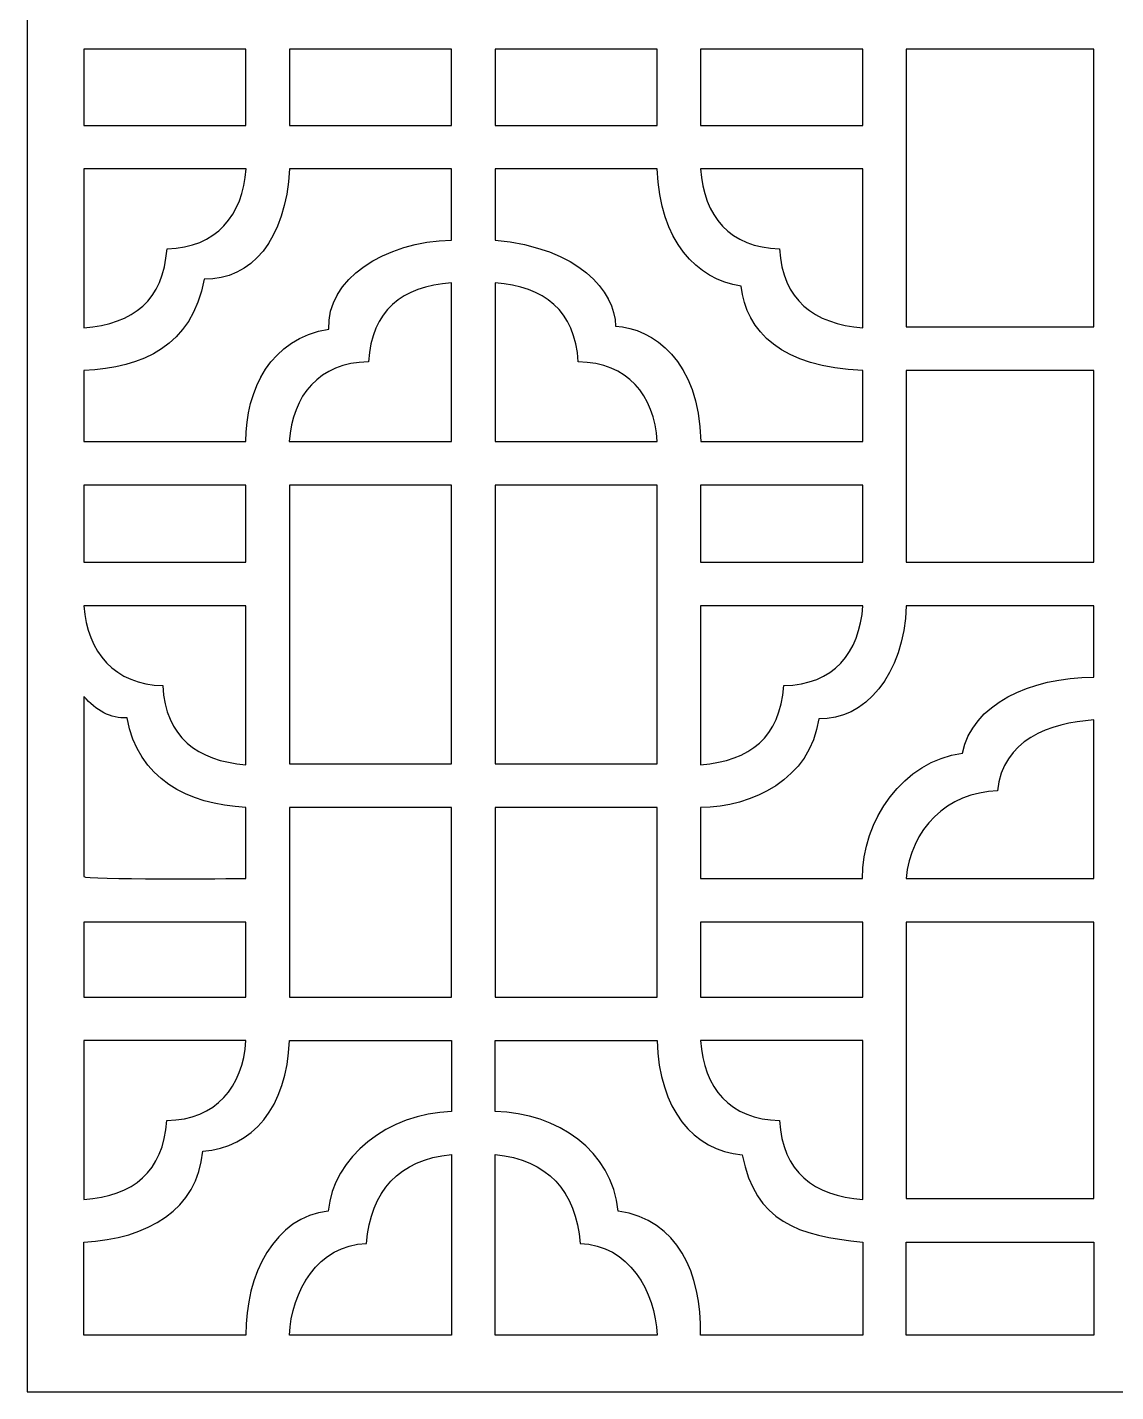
# Model space of a CAD drawing. Header units: centimetres. Extents: x -9.9 to 11.2, y -8.3 to 18.1.
# Drawn here: x -9.94 to 0.61, y -8.35 to 4.88 of the extents above; entities that cross this region are included whole.
import ezdxf

# ---------------------------------------------------------------- set-up
doc = ezdxf.new("R2010")
doc.units = ezdxf.units.CM
doc.header["$MEASUREMENT"] = 0
doc.layers.add('Layer 1', color=7, linetype='Continuous')

msp = doc.modelspace()

# ---------------------------------------------------------------- linework, layer by layer
at = {"layer": 'Layer 1', "color": 242}
for points, knots in [([(-9.94032, 18.10461), (-9.94032, 18.10461), (11.16489, 18.10461), (11.16489, 18.10461), (11.16489, 18.10461), (11.16489, 18.10461), (11.16489, -8.34543), (11.16489, -8.34543), (11.16489, -8.34543), (11.16489, -8.34543), (-9.94032, -8.34543), (-9.94032, -8.34543), (-9.94032, -8.34543), (-9.94032, -8.34543), (-9.94032, 18.10461), (-9.94032, 18.10461)], [0, 0, 0, 0, 0.2, 0.2, 0.2, 0.2, 0.4, 0.4, 0.4, 0.4, 0.6, 0.6, 0.6, 0.6, 1, 1, 1, 1]), ([(-7.82051, 3.92887), (-7.82051, 3.92887), (-9.39213, 3.92887), (-9.39213, 3.92887), (-9.39213, 3.92887), (-9.39213, 3.92887), (-9.39213, 4.66867), (-9.39213, 4.66867), (-9.39213, 4.66867), (-9.39213, 4.66867), (-7.82051, 4.66867), (-7.82051, 4.66867), (-7.82051, 4.66867), (-7.82051, 4.66867), (-7.82051, 3.92887), (-7.82051, 3.92887)], [0, 0, 0, 0, 0.2, 0.2, 0.2, 0.2, 0.4, 0.4, 0.4, 0.4, 0.6, 0.6, 0.6, 0.6, 1, 1, 1, 1]), ([(-5.82714, 3.92887), (-5.82714, 3.92887), (-7.39867, 3.92887), (-7.39867, 3.92887), (-7.39867, 3.92887), (-7.39867, 3.92887), (-7.39867, 4.66867), (-7.39867, 4.66867), (-7.39867, 4.66867), (-7.39867, 4.66867), (-5.82714, 4.66867), (-5.82714, 4.66867), (-5.82714, 4.66867), (-5.82714, 4.66867), (-5.82714, 3.92887), (-5.82714, 3.92887)], [0, 0, 0, 0, 0.2, 0.2, 0.2, 0.2, 0.4, 0.4, 0.4, 0.4, 0.6, 0.6, 0.6, 0.6, 1, 1, 1, 1]), ([(-3.83373, 4.66867), (-3.83373, 4.66867), (-3.83373, 3.92887), (-3.83373, 3.92887), (-3.83373, 3.92887), (-3.83373, 3.92887), (-5.4053, 3.92887), (-5.4053, 3.92887), (-5.4053, 3.92887), (-5.4053, 3.92887), (-5.4053, 4.66867), (-5.4053, 4.66867), (-5.4053, 4.66867), (-5.4053, 4.66867), (-3.83373, 4.66867), (-3.83373, 4.66867)], [0, 0, 0, 0, 0.2, 0.2, 0.2, 0.2, 0.4, 0.4, 0.4, 0.4, 0.6, 0.6, 0.6, 0.6, 1, 1, 1, 1]), ([(-3.41193, 3.92887), (-3.41193, 3.92887), (-3.41193, 4.66867), (-3.41193, 4.66867), (-3.41193, 4.66867), (-3.41193, 4.66867), (-1.84029, 4.66867), (-1.84029, 4.66867), (-1.84029, 4.66867), (-1.84029, 4.66867), (-1.84029, 3.92887), (-1.84029, 3.92887), (-1.84029, 3.92887), (-1.84029, 3.92887), (-3.41193, 3.92887), (-3.41193, 3.92887)], [0, 0, 0, 0, 0.2, 0.2, 0.2, 0.2, 0.4, 0.4, 0.4, 0.4, 0.6, 0.6, 0.6, 0.6, 1, 1, 1, 1]), ([(0.40138, 1.97564), (0.40138, 1.97564), (-1.41851, 1.97564), (-1.41851, 1.97564), (-1.41851, 1.97564), (-1.41851, 1.97564), (-1.41851, 4.66867), (-1.41851, 4.66867), (-1.41851, 4.66867), (-1.41851, 4.66867), (0.40138, 4.66867), (0.40138, 4.66867), (0.40138, 4.66867), (0.40138, 4.66867), (0.40138, 1.97564), (0.40138, 1.97564)], [0, 0, 0, 0, 0.2, 0.2, 0.2, 0.2, 0.4, 0.4, 0.4, 0.4, 0.6, 0.6, 0.6, 0.6, 1, 1, 1, 1]), ([(-5.82714, 2.81698), (-6.47574, 2.80445), (-7.04449, 2.4316), (-7.01608, 1.95356), (-7.01608, 1.95356), (-7.5803, 1.867), (-7.82207, 1.36543), (-7.82104, 0.86351), (-7.82104, 0.86351), (-7.82104, 0.86351), (-9.39213, 0.86351), (-9.39213, 0.86351), (-9.39213, 0.86351), (-9.39213, 0.86351), (-9.39213, 1.55361), (-9.39213, 1.55361), (-9.39213, 1.55361), (-8.81602, 1.58054), (-8.34867, 1.78671), (-8.22496, 2.4387), (-8.22496, 2.4387), (-7.7694, 2.431), (-7.43338, 2.81672), (-7.39818, 3.50709), (-7.39818, 3.50709), (-7.39818, 3.50709), (-5.82714, 3.50709), (-5.82714, 3.50709), (-5.82714, 3.50709), (-5.82714, 3.50709), (-5.82714, 2.81698), (-5.82714, 2.81698), (-5.82714, 2.81698), (-5.82714, 2.81698), (-5.82714, 2.81698), (-5.82714, 2.81698)], [0, 0, 0, 0, 0.1, 0.1, 0.1, 0.1, 0.2, 0.2, 0.2, 0.2, 0.3, 0.3, 0.3, 0.3, 0.4, 0.4, 0.4, 0.4, 0.5, 0.5, 0.5, 0.5, 0.6, 0.6, 0.6, 0.6, 0.7, 0.7, 0.7, 0.7, 0.8, 0.8, 0.8, 0.8, 1, 1, 1, 1]), ([(-8.58554, 2.73338), (-8.62365, 2.22999), (-8.90755, 2.00773), (-9.39213, 1.96644), (-9.39213, 1.96644), (-9.39213, 1.96644), (-9.39213, 3.50709), (-9.39213, 3.50709), (-9.39213, 3.50709), (-9.39213, 3.50709), (-7.81887, 3.50709), (-7.81887, 3.50709), (-7.81887, 3.50709), (-7.85009, 3.05868), (-8.10589, 2.74237), (-8.58554, 2.73338)], [0, 0, 0, 0, 0.2, 0.2, 0.2, 0.2, 0.4, 0.4, 0.4, 0.4, 0.6, 0.6, 0.6, 0.6, 1, 1, 1, 1]), ([(-3.01822, 2.37055), (-2.97424, 1.93344), (-2.61761, 1.57784), (-1.84029, 1.55361), (-1.84029, 1.55361), (-1.84029, 1.55361), (-1.84029, 0.86351), (-1.84029, 0.86351), (-1.84029, 0.86351), (-1.84029, 0.86351), (-3.41139, 0.86351), (-3.41139, 0.86351), (-3.41139, 0.86351), (-3.42542, 1.65576), (-3.87643, 1.9599), (-4.23641, 1.98324), (-4.23641, 1.98324), (-4.24619, 2.32347), (-4.58707, 2.73872), (-5.4053, 2.81698), (-5.4053, 2.81698), (-5.4053, 2.81698), (-5.4053, 3.50709), (-5.4053, 3.50709), (-5.4053, 3.50709), (-5.4053, 3.50709), (-3.83425, 3.50709), (-3.83425, 3.50709), (-3.83425, 3.50709), (-3.80662, 2.80161), (-3.45227, 2.43683), (-3.01822, 2.37055)], [0, 0, 0, 0, 0.11111111, 0.11111111, 0.11111111, 0.11111111, 0.22222222, 0.22222222, 0.22222222, 0.22222222, 0.33333333, 0.33333333, 0.33333333, 0.33333333, 0.44444444, 0.44444444, 0.44444444, 0.44444444, 0.55555556, 0.55555556, 0.55555556, 0.55555556, 0.66666667, 0.66666667, 0.66666667, 0.66666667, 0.77777778, 0.77777778, 0.77777778, 0.77777778, 1, 1, 1, 1]), ([(-1.84029, 3.50709), (-1.84029, 3.50709), (-1.84029, 1.96644), (-1.84029, 1.96644), (-1.84029, 1.96644), (-2.31661, 2.00703), (-2.61795, 2.23295), (-2.64691, 2.73338), (-2.64691, 2.73338), (-3.12833, 2.7424), (-3.38176, 3.05078), (-3.4136, 3.50709), (-3.4136, 3.50709), (-3.4136, 3.50709), (-1.84029, 3.50709), (-1.84029, 3.50709)], [0, 0, 0, 0, 0.2, 0.2, 0.2, 0.2, 0.4, 0.4, 0.4, 0.4, 0.6, 0.6, 0.6, 0.6, 1, 1, 1, 1]), ([(-6.63374, 1.63714), (-6.59585, 2.13832), (-6.31314, 2.36257), (-5.82714, 2.40416), (-5.82714, 2.40416), (-5.82714, 2.40416), (-5.82714, 0.86351), (-5.82714, 0.86351), (-5.82714, 0.86351), (-5.82714, 0.86351), (-7.40043, 0.86351), (-7.40043, 0.86351), (-7.40043, 0.86351), (-7.36918, 1.31182), (-7.11336, 1.62816), (-6.63374, 1.63714)], [0, 0, 0, 0, 0.2, 0.2, 0.2, 0.2, 0.4, 0.4, 0.4, 0.4, 0.6, 0.6, 0.6, 0.6, 1, 1, 1, 1]), ([(-5.4053, 0.86351), (-5.4053, 0.86351), (-5.4053, 2.40416), (-5.4053, 2.40416), (-5.4053, 2.40416), (-4.92881, 2.36338), (-4.62781, 2.13773), (-4.59871, 1.63714), (-4.59871, 1.63714), (-4.11732, 1.62812), (-3.86387, 1.3198), (-3.83203, 0.86351), (-3.83203, 0.86351), (-3.83203, 0.86351), (-5.4053, 0.86351), (-5.4053, 0.86351)], [0, 0, 0, 0, 0.2, 0.2, 0.2, 0.2, 0.4, 0.4, 0.4, 0.4, 0.6, 0.6, 0.6, 0.6, 1, 1, 1, 1]), ([(0.40138, -0.30635), (0.40138, -0.30635), (-1.41851, -0.30635), (-1.41851, -0.30635), (-1.41851, -0.30635), (-1.41851, -0.30635), (-1.41851, 1.55382), (-1.41851, 1.55382), (-1.41851, 1.55382), (-1.41851, 1.55382), (0.40138, 1.55382), (0.40138, 1.55382), (0.40138, 1.55382), (0.40138, 1.55382), (0.40138, -0.30635), (0.40138, -0.30635)], [0, 0, 0, 0, 0.2, 0.2, 0.2, 0.2, 0.4, 0.4, 0.4, 0.4, 0.6, 0.6, 0.6, 0.6, 1, 1, 1, 1]), ([(-9.39213, 0.44169), (-9.39213, 0.44169), (-7.82051, 0.44169), (-7.82051, 0.44169), (-7.82051, 0.44169), (-7.82051, 0.44169), (-7.82051, -0.30635), (-7.82051, -0.30635), (-7.82051, -0.30635), (-7.82051, -0.30635), (-9.39213, -0.30635), (-9.39213, -0.30635), (-9.39213, -0.30635), (-9.39213, -0.30635), (-9.39213, 0.44169), (-9.39213, 0.44169)], [0, 0, 0, 0, 0.2, 0.2, 0.2, 0.2, 0.4, 0.4, 0.4, 0.4, 0.6, 0.6, 0.6, 0.6, 1, 1, 1, 1]), ([(-5.82714, 0.44169), (-5.82714, 0.44169), (-5.82714, -2.25956), (-5.82714, -2.25956), (-5.82714, -2.25956), (-5.82714, -2.25956), (-7.39867, -2.25956), (-7.39867, -2.25956), (-7.39867, -2.25956), (-7.39867, -2.25956), (-7.39867, 0.44169), (-7.39867, 0.44169), (-7.39867, 0.44169), (-7.39867, 0.44169), (-5.82714, 0.44169), (-5.82714, 0.44169)], [0, 0, 0, 0, 0.2, 0.2, 0.2, 0.2, 0.4, 0.4, 0.4, 0.4, 0.6, 0.6, 0.6, 0.6, 1, 1, 1, 1]), ([(-5.4053, -2.25956), (-5.4053, -2.25956), (-5.4053, 0.44169), (-5.4053, 0.44169), (-5.4053, 0.44169), (-5.4053, 0.44169), (-3.83373, 0.44169), (-3.83373, 0.44169), (-3.83373, 0.44169), (-3.83373, 0.44169), (-3.83373, -2.25956), (-3.83373, -2.25956), (-3.83373, -2.25956), (-3.83373, -2.25956), (-5.4053, -2.25956), (-5.4053, -2.25956)], [0, 0, 0, 0, 0.2, 0.2, 0.2, 0.2, 0.4, 0.4, 0.4, 0.4, 0.6, 0.6, 0.6, 0.6, 1, 1, 1, 1]), ([(-1.84029, -0.30635), (-1.84029, -0.30635), (-3.41193, -0.30635), (-3.41193, -0.30635), (-3.41193, -0.30635), (-3.41193, -0.30635), (-3.41193, 0.44169), (-3.41193, 0.44169), (-3.41193, 0.44169), (-3.41193, 0.44169), (-1.84029, 0.44169), (-1.84029, 0.44169), (-1.84029, 0.44169), (-1.84029, 0.44169), (-1.84029, -0.30635), (-1.84029, -0.30635)], [0, 0, 0, 0, 0.2, 0.2, 0.2, 0.2, 0.4, 0.4, 0.4, 0.4, 0.6, 0.6, 0.6, 0.6, 1, 1, 1, 1]), ([(-9.39213, -0.72859), (-9.39213, -0.72859), (-7.82051, -0.72819), (-7.82051, -0.72819), (-7.82051, -0.72819), (-7.82051, -0.72819), (-7.82051, -2.26884), (-7.82051, -2.26884), (-7.82051, -2.26884), (-8.29693, -2.22821), (-8.5981, -2.00233), (-8.62706, -1.50182), (-8.62706, -1.50182), (-9.0884, -1.49316), (-9.36107, -1.17444), (-9.39213, -0.72859)], [0, 0, 0, 0, 0.2, 0.2, 0.2, 0.2, 0.4, 0.4, 0.4, 0.4, 0.6, 0.6, 0.6, 0.6, 1, 1, 1, 1]), ([(-1.83867, -0.72819), (-1.87042, -1.18447), (-2.12375, -1.49278), (-2.60534, -1.50182), (-2.60534, -1.50182), (-2.64345, -2.00526), (-2.92733, -2.22749), (-3.41193, -2.26883), (-3.41193, -2.26883), (-3.41193, -2.26883), (-3.41193, -0.72819), (-3.41193, -0.72819), (-3.41193, -0.72819), (-3.41193, -0.72819), (-1.83867, -0.72819), (-1.83867, -0.72819)], [0, 0, 0, 0, 0.2, 0.2, 0.2, 0.2, 0.4, 0.4, 0.4, 0.4, 0.6, 0.6, 0.6, 0.6, 1, 1, 1, 1]), ([(0.40138, -1.41915), (-0.22215, -1.42282), (-0.78014, -1.68104), (-0.8734, -2.15682), (-0.8734, -2.15682), (-1.44406, -2.22896), (-1.85332, -2.80939), (-1.8412, -3.37169), (-1.8412, -3.37169), (-1.8412, -3.37169), (-3.41193, -3.37169), (-3.41193, -3.37169), (-3.41193, -3.37169), (-3.41193, -3.37169), (-3.41193, -2.68169), (-3.41193, -2.68169), (-3.41193, -2.68169), (-2.91684, -2.6821), (-2.34446, -2.40662), (-2.26712, -1.82221), (-2.26712, -1.82221), (-1.82874, -1.84281), (-1.43871, -1.39676), (-1.418, -0.72819), (-1.418, -0.72819), (-1.418, -0.72819), (0.40138, -0.72819), (0.40138, -0.72819), (0.40138, -0.72819), (0.40138, -0.72819), (0.40138, -1.41915), (0.40138, -1.41915)], [0, 0, 0, 0, 0.11111111, 0.11111111, 0.11111111, 0.11111111, 0.22222222, 0.22222222, 0.22222222, 0.22222222, 0.33333333, 0.33333333, 0.33333333, 0.33333333, 0.44444444, 0.44444444, 0.44444444, 0.44444444, 0.55555556, 0.55555556, 0.55555556, 0.55555556, 0.66666667, 0.66666667, 0.66666667, 0.66666667, 0.77777778, 0.77777778, 0.77777778, 0.77777778, 1, 1, 1, 1]), ([(-9.39213, -3.35313), (-9.39213, -3.35313), (-9.39213, -1.60646), (-9.39213, -1.60646), (-9.39213, -1.60646), (-9.27543, -1.74023), (-9.13177, -1.82564), (-8.97306, -1.81351), (-8.97306, -1.81351), (-8.86506, -2.40601), (-8.38869, -2.65214), (-7.82051, -2.68169), (-7.82051, -2.68169), (-7.82051, -2.68169), (-7.82051, -3.37169), (-7.82051, -3.37169), (-7.82051, -3.37169), (-7.95164, -3.37169), (-9.39084, -3.38191), (-9.39213, -3.35313)], [0, 0, 0, 0, 0.16666667, 0.16666667, 0.16666667, 0.16666667, 0.33333333, 0.33333333, 0.33333333, 0.33333333, 0.5, 0.5, 0.5, 0.5, 0.66666667, 0.66666667, 0.66666667, 0.66666667, 1, 1, 1, 1]), ([(-0.53268, -2.52189), (-0.48858, -2.02658), (-0.02986, -1.86523), (0.40138, -1.83417), (0.40138, -1.83417), (0.40138, -1.83417), (0.40138, -3.37169), (0.40138, -3.37169), (0.40138, -3.37169), (0.40138, -3.37169), (-1.42071, -3.37169), (-1.42071, -3.37169), (-1.42071, -3.37169), (-1.38019, -2.89714), (-1.02099, -2.53375), (-0.53268, -2.52189)], [0, 0, 0, 0, 0.2, 0.2, 0.2, 0.2, 0.4, 0.4, 0.4, 0.4, 0.6, 0.6, 0.6, 0.6, 1, 1, 1, 1]), ([(-5.82714, -2.6814), (-5.82714, -2.6814), (-5.82714, -4.52098), (-5.82714, -4.52098), (-5.82714, -4.52098), (-5.82714, -4.52098), (-7.39867, -4.52098), (-7.39867, -4.52098), (-7.39867, -4.52098), (-7.39867, -4.52098), (-7.39867, -2.6814), (-7.39867, -2.6814), (-7.39867, -2.6814), (-7.39867, -2.6814), (-5.82714, -2.6814), (-5.82714, -2.6814)], [0, 0, 0, 0, 0.2, 0.2, 0.2, 0.2, 0.4, 0.4, 0.4, 0.4, 0.6, 0.6, 0.6, 0.6, 1, 1, 1, 1]), ([(-5.4053, -4.52098), (-5.4053, -4.52098), (-5.4053, -2.6814), (-5.4053, -2.6814), (-5.4053, -2.6814), (-5.4053, -2.6814), (-3.83373, -2.6814), (-3.83373, -2.6814), (-3.83373, -2.6814), (-3.83373, -2.6814), (-3.83373, -4.52098), (-3.83373, -4.52098), (-3.83373, -4.52098), (-3.83373, -4.52098), (-5.4053, -4.52098), (-5.4053, -4.52098)], [0, 0, 0, 0, 0.2, 0.2, 0.2, 0.2, 0.4, 0.4, 0.4, 0.4, 0.6, 0.6, 0.6, 0.6, 1, 1, 1, 1]), ([(-7.82051, -3.79355), (-7.82051, -3.79355), (-7.82051, -4.52098), (-7.82051, -4.52098), (-7.82051, -4.52098), (-7.82051, -4.52098), (-9.39213, -4.52098), (-9.39213, -4.52098), (-9.39213, -4.52098), (-9.39213, -4.52098), (-9.39213, -3.79355), (-9.39213, -3.79355), (-9.39213, -3.79355), (-9.39213, -3.79355), (-7.82051, -3.79355), (-7.82051, -3.79355)], [0, 0, 0, 0, 0.2, 0.2, 0.2, 0.2, 0.4, 0.4, 0.4, 0.4, 0.6, 0.6, 0.6, 0.6, 1, 1, 1, 1]), ([(-1.84029, -3.79355), (-1.84029, -3.79355), (-1.84029, -4.52098), (-1.84029, -4.52098), (-1.84029, -4.52098), (-1.84029, -4.52098), (-3.41193, -4.52098), (-3.41193, -4.52098), (-3.41193, -4.52098), (-3.41193, -4.52098), (-3.41193, -3.79355), (-3.41193, -3.79355), (-3.41193, -3.79355), (-3.41193, -3.79355), (-1.84029, -3.79355), (-1.84029, -3.79355)], [0, 0, 0, 0, 0.2, 0.2, 0.2, 0.2, 0.4, 0.4, 0.4, 0.4, 0.6, 0.6, 0.6, 0.6, 1, 1, 1, 1]), ([(0.40138, -6.47417), (0.40138, -6.47417), (-1.41851, -6.47417), (-1.41851, -6.47417), (-1.41851, -6.47417), (-1.41851, -6.47417), (-1.41851, -3.79355), (-1.41851, -3.79355), (-1.41851, -3.79355), (-1.41851, -3.79355), (0.40138, -3.79355), (0.40138, -3.79355), (0.40138, -3.79355), (0.40138, -3.79355), (0.40138, -6.47417), (0.40138, -6.47417)], [0, 0, 0, 0, 0.2, 0.2, 0.2, 0.2, 0.4, 0.4, 0.4, 0.4, 0.6, 0.6, 0.6, 0.6, 1, 1, 1, 1]), ([(-8.58646, -5.71646), (-8.62451, -6.21936), (-8.90802, -6.44172), (-9.39213, -6.4834), (-9.39213, -6.4834), (-9.39213, -6.4834), (-9.39213, -4.94282), (-9.39213, -4.94282), (-9.39213, -4.94282), (-9.39213, -4.94282), (-7.81981, -4.94282), (-7.81981, -4.94282), (-7.81981, -4.94282), (-7.85108, -5.39119), (-8.10685, -5.70744), (-8.58646, -5.71646)], [0, 0, 0, 0, 0.2, 0.2, 0.2, 0.2, 0.4, 0.4, 0.4, 0.4, 0.6, 0.6, 0.6, 0.6, 1, 1, 1, 1]), ([(-9.39213, -7.79724), (-9.39213, -7.79724), (-7.82031, -7.79724), (-7.82031, -7.79724), (-7.82031, -7.79724), (-7.82864, -7.21494), (-7.53585, -6.64684), (-7.02217, -6.59472), (-7.02217, -6.59472), (-6.98032, -6.07692), (-6.44041, -5.64394), (-5.82714, -5.63076), (-5.82714, -5.63076), (-5.82714, -5.63076), (-5.82714, -4.94282), (-5.82714, -4.94282), (-5.82714, -4.94282), (-5.82714, -4.94282), (-7.39918, -4.94282), (-7.39918, -4.94282), (-7.39918, -4.94282), (-7.41967, -5.58772), (-7.76248, -5.98358), (-8.23959, -6.01269), (-8.23959, -6.01269), (-8.28463, -6.58027), (-8.77279, -6.86181), (-9.39213, -6.89624), (-9.39213, -6.89624), (-9.39213, -6.89624), (-9.39213, -7.79724), (-9.39213, -7.79724)], [0, 0, 0, 0, 0.11111111, 0.11111111, 0.11111111, 0.11111111, 0.22222222, 0.22222222, 0.22222222, 0.22222222, 0.33333333, 0.33333333, 0.33333333, 0.33333333, 0.44444444, 0.44444444, 0.44444444, 0.44444444, 0.55555556, 0.55555556, 0.55555556, 0.55555556, 0.66666667, 0.66666667, 0.66666667, 0.66666667, 0.77777778, 0.77777778, 0.77777778, 0.77777778, 1, 1, 1, 1]), ([(-3.41219, -7.79724), (-3.41219, -7.79724), (-1.84029, -7.79724), (-1.84029, -7.79724), (-1.84029, -7.79724), (-1.84029, -7.79724), (-1.84029, -6.89628), (-1.84029, -6.89628), (-1.84029, -6.89628), (-2.46737, -6.83206), (-2.88119, -6.70088), (-3.00884, -6.05025), (-3.00884, -6.05025), (-3.48696, -6.00482), (-3.81357, -5.61031), (-3.83425, -4.94282), (-3.83425, -4.94282), (-3.83425, -4.94282), (-5.4053, -4.94282), (-5.4053, -4.94282), (-5.4053, -4.94282), (-5.4053, -4.94282), (-5.4053, -5.63076), (-5.4053, -5.63076), (-5.4053, -5.63076), (-4.79208, -5.64394), (-4.27468, -6.00932), (-4.2103, -6.59472), (-4.2103, -6.59472), (-3.62908, -6.68438), (-3.40386, -7.19234), (-3.41219, -7.79724)], [0, 0, 0, 0, 0.11111111, 0.11111111, 0.11111111, 0.11111111, 0.22222222, 0.22222222, 0.22222222, 0.22222222, 0.33333333, 0.33333333, 0.33333333, 0.33333333, 0.44444444, 0.44444444, 0.44444444, 0.44444444, 0.55555556, 0.55555556, 0.55555556, 0.55555556, 0.66666667, 0.66666667, 0.66666667, 0.66666667, 0.77777778, 0.77777778, 0.77777778, 0.77777778, 1, 1, 1, 1]), ([(-1.84029, -4.94282), (-1.84029, -4.94282), (-1.84029, -6.48342), (-1.84029, -6.48342), (-1.84029, -6.48342), (-2.3166, -6.4428), (-2.61794, -6.21689), (-2.64691, -5.71646), (-2.64691, -5.71646), (-3.1283, -5.70744), (-3.38177, -5.39912), (-3.4136, -4.94282), (-3.4136, -4.94282), (-3.4136, -4.94282), (-1.84029, -4.94282), (-1.84029, -4.94282)], [0, 0, 0, 0, 0.2, 0.2, 0.2, 0.2, 0.4, 0.4, 0.4, 0.4, 0.6, 0.6, 0.6, 0.6, 1, 1, 1, 1]), ([(-7.39862, -7.79724), (-7.39862, -7.79724), (-5.82714, -7.79724), (-5.82714, -7.79724), (-5.82714, -7.79724), (-5.82714, -7.79724), (-5.82714, -6.0454), (-5.82714, -6.0454), (-5.82714, -6.0454), (-6.33644, -6.09732), (-6.61137, -6.39951), (-6.65135, -6.90887), (-6.65135, -6.90887), (-7.12315, -6.92243), (-7.37997, -7.37313), (-7.39862, -7.79724)], [0, 0, 0, 0, 0.2, 0.2, 0.2, 0.2, 0.4, 0.4, 0.4, 0.4, 0.6, 0.6, 0.6, 0.6, 1, 1, 1, 1]), ([(-5.4053, -7.79724), (-5.4053, -7.79724), (-3.83379, -7.79724), (-3.83379, -7.79724), (-3.83379, -7.79724), (-3.85244, -7.37319), (-4.10921, -6.92243), (-4.58105, -6.90887), (-4.58105, -6.90887), (-4.62103, -6.39951), (-4.89596, -6.09733), (-5.4053, -6.0454), (-5.4053, -6.0454), (-5.4053, -6.0454), (-5.4053, -7.79724), (-5.4053, -7.79724)], [0, 0, 0, 0, 0.2, 0.2, 0.2, 0.2, 0.4, 0.4, 0.4, 0.4, 0.6, 0.6, 0.6, 0.6, 1, 1, 1, 1]), ([(-1.41851, -7.79724), (-1.41851, -7.79724), (0.40138, -7.79724), (0.40138, -7.79724), (0.40138, -7.79724), (0.40138, -7.79724), (0.40138, -6.89601), (0.40138, -6.89601), (0.40138, -6.89601), (0.40138, -6.89601), (-1.41851, -6.89601), (-1.41851, -6.89601), (-1.41851, -6.89601), (-1.41851, -6.89601), (-1.41851, -7.79724), (-1.41851, -7.79724)], [0, 0, 0, 0, 0.2, 0.2, 0.2, 0.2, 0.4, 0.4, 0.4, 0.4, 0.6, 0.6, 0.6, 0.6, 1, 1, 1, 1])]:
    msp.add_open_spline(points, degree=3, knots=knots, dxfattribs=at)
at = {"layer": 'Layer 1', "color": 242, "lineweight": 9}
for points, knots in [([(-9.94032, 18.10461), (-9.94032, 18.10461), (11.16489, 18.10461), (11.16489, 18.10461), (11.16489, 18.10461), (11.16489, 18.10461), (11.16489, -8.34543), (11.16489, -8.34543), (11.16489, -8.34543), (11.16489, -8.34543), (-9.94032, -8.34543), (-9.94032, -8.34543), (-9.94032, -8.34543), (-9.94032, -8.34543), (-9.94032, 18.10461), (-9.94032, 18.10461)], [0, 0, 0, 0, 0.2, 0.2, 0.2, 0.2, 0.4, 0.4, 0.4, 0.4, 0.6, 0.6, 0.6, 0.6, 1, 1, 1, 1]), ([(-7.82051, 3.92887), (-7.82051, 3.92887), (-9.39213, 3.92887), (-9.39213, 3.92887), (-9.39213, 3.92887), (-9.39213, 3.92887), (-9.39213, 4.66867), (-9.39213, 4.66867), (-9.39213, 4.66867), (-9.39213, 4.66867), (-7.82051, 4.66867), (-7.82051, 4.66867), (-7.82051, 4.66867), (-7.82051, 4.66867), (-7.82051, 3.92887), (-7.82051, 3.92887)], [0, 0, 0, 0, 0.2, 0.2, 0.2, 0.2, 0.4, 0.4, 0.4, 0.4, 0.6, 0.6, 0.6, 0.6, 1, 1, 1, 1]), ([(-5.82714, 3.92887), (-5.82714, 3.92887), (-7.39867, 3.92887), (-7.39867, 3.92887), (-7.39867, 3.92887), (-7.39867, 3.92887), (-7.39867, 4.66867), (-7.39867, 4.66867), (-7.39867, 4.66867), (-7.39867, 4.66867), (-5.82714, 4.66867), (-5.82714, 4.66867), (-5.82714, 4.66867), (-5.82714, 4.66867), (-5.82714, 3.92887), (-5.82714, 3.92887)], [0, 0, 0, 0, 0.2, 0.2, 0.2, 0.2, 0.4, 0.4, 0.4, 0.4, 0.6, 0.6, 0.6, 0.6, 1, 1, 1, 1]), ([(-3.83373, 4.66867), (-3.83373, 4.66867), (-3.83373, 3.92887), (-3.83373, 3.92887), (-3.83373, 3.92887), (-3.83373, 3.92887), (-5.4053, 3.92887), (-5.4053, 3.92887), (-5.4053, 3.92887), (-5.4053, 3.92887), (-5.4053, 4.66867), (-5.4053, 4.66867), (-5.4053, 4.66867), (-5.4053, 4.66867), (-3.83373, 4.66867), (-3.83373, 4.66867)], [0, 0, 0, 0, 0.2, 0.2, 0.2, 0.2, 0.4, 0.4, 0.4, 0.4, 0.6, 0.6, 0.6, 0.6, 1, 1, 1, 1]), ([(-3.41193, 3.92887), (-3.41193, 3.92887), (-3.41193, 4.66867), (-3.41193, 4.66867), (-3.41193, 4.66867), (-3.41193, 4.66867), (-1.84029, 4.66867), (-1.84029, 4.66867), (-1.84029, 4.66867), (-1.84029, 4.66867), (-1.84029, 3.92887), (-1.84029, 3.92887), (-1.84029, 3.92887), (-1.84029, 3.92887), (-3.41193, 3.92887), (-3.41193, 3.92887)], [0, 0, 0, 0, 0.2, 0.2, 0.2, 0.2, 0.4, 0.4, 0.4, 0.4, 0.6, 0.6, 0.6, 0.6, 1, 1, 1, 1]), ([(0.40138, 1.97564), (0.40138, 1.97564), (-1.41851, 1.97564), (-1.41851, 1.97564), (-1.41851, 1.97564), (-1.41851, 1.97564), (-1.41851, 4.66867), (-1.41851, 4.66867), (-1.41851, 4.66867), (-1.41851, 4.66867), (0.40138, 4.66867), (0.40138, 4.66867), (0.40138, 4.66867), (0.40138, 4.66867), (0.40138, 1.97564), (0.40138, 1.97564)], [0, 0, 0, 0, 0.2, 0.2, 0.2, 0.2, 0.4, 0.4, 0.4, 0.4, 0.6, 0.6, 0.6, 0.6, 1, 1, 1, 1]), ([(-5.82714, 2.81698), (-6.47574, 2.80445), (-7.04449, 2.4316), (-7.01608, 1.95356), (-7.01608, 1.95356), (-7.5803, 1.867), (-7.82207, 1.36543), (-7.82104, 0.86351), (-7.82104, 0.86351), (-7.82104, 0.86351), (-9.39213, 0.86351), (-9.39213, 0.86351), (-9.39213, 0.86351), (-9.39213, 0.86351), (-9.39213, 1.55361), (-9.39213, 1.55361), (-9.39213, 1.55361), (-8.81602, 1.58054), (-8.34867, 1.78671), (-8.22496, 2.4387), (-8.22496, 2.4387), (-7.7694, 2.431), (-7.43338, 2.81672), (-7.39818, 3.50709), (-7.39818, 3.50709), (-7.39818, 3.50709), (-5.82714, 3.50709), (-5.82714, 3.50709), (-5.82714, 3.50709), (-5.82714, 3.50709), (-5.82714, 2.81698), (-5.82714, 2.81698)], [0, 0, 0, 0, 0.11111111, 0.11111111, 0.11111111, 0.11111111, 0.22222222, 0.22222222, 0.22222222, 0.22222222, 0.33333333, 0.33333333, 0.33333333, 0.33333333, 0.44444444, 0.44444444, 0.44444444, 0.44444444, 0.55555556, 0.55555556, 0.55555556, 0.55555556, 0.66666667, 0.66666667, 0.66666667, 0.66666667, 0.77777778, 0.77777778, 0.77777778, 0.77777778, 1, 1, 1, 1]), ([(-8.58554, 2.73338), (-8.62365, 2.22999), (-8.90755, 2.00773), (-9.39213, 1.96644), (-9.39213, 1.96644), (-9.39213, 1.96644), (-9.39213, 3.50709), (-9.39213, 3.50709), (-9.39213, 3.50709), (-9.39213, 3.50709), (-7.81887, 3.50709), (-7.81887, 3.50709), (-7.81887, 3.50709), (-7.85009, 3.05868), (-8.10589, 2.74237), (-8.58554, 2.73338)], [0, 0, 0, 0, 0.2, 0.2, 0.2, 0.2, 0.4, 0.4, 0.4, 0.4, 0.6, 0.6, 0.6, 0.6, 1, 1, 1, 1]), ([(-3.01822, 2.37055), (-2.97424, 1.93344), (-2.61761, 1.57784), (-1.84029, 1.55361), (-1.84029, 1.55361), (-1.84029, 1.55361), (-1.84029, 0.86351), (-1.84029, 0.86351), (-1.84029, 0.86351), (-1.84029, 0.86351), (-3.41139, 0.86351), (-3.41139, 0.86351), (-3.41139, 0.86351), (-3.42542, 1.65576), (-3.87643, 1.9599), (-4.23641, 1.98324), (-4.23641, 1.98324), (-4.24619, 2.32347), (-4.58707, 2.73872), (-5.4053, 2.81698), (-5.4053, 2.81698), (-5.4053, 2.81698), (-5.4053, 3.50709), (-5.4053, 3.50709), (-5.4053, 3.50709), (-5.4053, 3.50709), (-3.83425, 3.50709), (-3.83425, 3.50709), (-3.83425, 3.50709), (-3.80662, 2.80161), (-3.45227, 2.43683), (-3.01822, 2.37055)], [0, 0, 0, 0, 0.11111111, 0.11111111, 0.11111111, 0.11111111, 0.22222222, 0.22222222, 0.22222222, 0.22222222, 0.33333333, 0.33333333, 0.33333333, 0.33333333, 0.44444444, 0.44444444, 0.44444444, 0.44444444, 0.55555556, 0.55555556, 0.55555556, 0.55555556, 0.66666667, 0.66666667, 0.66666667, 0.66666667, 0.77777778, 0.77777778, 0.77777778, 0.77777778, 1, 1, 1, 1]), ([(-1.84029, 3.50709), (-1.84029, 3.50709), (-1.84029, 1.96644), (-1.84029, 1.96644), (-1.84029, 1.96644), (-2.31661, 2.00703), (-2.61795, 2.23295), (-2.64691, 2.73338), (-2.64691, 2.73338), (-3.12833, 2.7424), (-3.38176, 3.05078), (-3.4136, 3.50709), (-3.4136, 3.50709), (-3.4136, 3.50709), (-1.84029, 3.50709), (-1.84029, 3.50709)], [0, 0, 0, 0, 0.2, 0.2, 0.2, 0.2, 0.4, 0.4, 0.4, 0.4, 0.6, 0.6, 0.6, 0.6, 1, 1, 1, 1]), ([(-6.63374, 1.63714), (-6.59585, 2.13832), (-6.31314, 2.36257), (-5.82714, 2.40416), (-5.82714, 2.40416), (-5.82714, 2.40416), (-5.82714, 0.86351), (-5.82714, 0.86351), (-5.82714, 0.86351), (-5.82714, 0.86351), (-7.40043, 0.86351), (-7.40043, 0.86351), (-7.40043, 0.86351), (-7.36918, 1.31182), (-7.11336, 1.62816), (-6.63374, 1.63714)], [0, 0, 0, 0, 0.2, 0.2, 0.2, 0.2, 0.4, 0.4, 0.4, 0.4, 0.6, 0.6, 0.6, 0.6, 1, 1, 1, 1]), ([(-5.4053, 0.86351), (-5.4053, 0.86351), (-5.4053, 2.40416), (-5.4053, 2.40416), (-5.4053, 2.40416), (-4.92881, 2.36338), (-4.62781, 2.13773), (-4.59871, 1.63714), (-4.59871, 1.63714), (-4.11732, 1.62812), (-3.86387, 1.3198), (-3.83203, 0.86351), (-3.83203, 0.86351), (-3.83203, 0.86351), (-5.4053, 0.86351), (-5.4053, 0.86351)], [0, 0, 0, 0, 0.2, 0.2, 0.2, 0.2, 0.4, 0.4, 0.4, 0.4, 0.6, 0.6, 0.6, 0.6, 1, 1, 1, 1]), ([(0.40138, -0.30635), (0.40138, -0.30635), (-1.41851, -0.30635), (-1.41851, -0.30635), (-1.41851, -0.30635), (-1.41851, -0.30635), (-1.41851, 1.55382), (-1.41851, 1.55382), (-1.41851, 1.55382), (-1.41851, 1.55382), (0.40138, 1.55382), (0.40138, 1.55382), (0.40138, 1.55382), (0.40138, 1.55382), (0.40138, -0.30635), (0.40138, -0.30635)], [0, 0, 0, 0, 0.2, 0.2, 0.2, 0.2, 0.4, 0.4, 0.4, 0.4, 0.6, 0.6, 0.6, 0.6, 1, 1, 1, 1]), ([(-9.39213, 0.44169), (-9.39213, 0.44169), (-7.82051, 0.44169), (-7.82051, 0.44169), (-7.82051, 0.44169), (-7.82051, 0.44169), (-7.82051, -0.30635), (-7.82051, -0.30635), (-7.82051, -0.30635), (-7.82051, -0.30635), (-9.39213, -0.30635), (-9.39213, -0.30635), (-9.39213, -0.30635), (-9.39213, -0.30635), (-9.39213, 0.44169), (-9.39213, 0.44169)], [0, 0, 0, 0, 0.2, 0.2, 0.2, 0.2, 0.4, 0.4, 0.4, 0.4, 0.6, 0.6, 0.6, 0.6, 1, 1, 1, 1]), ([(-5.82714, 0.44169), (-5.82714, 0.44169), (-5.82714, -2.25956), (-5.82714, -2.25956), (-5.82714, -2.25956), (-5.82714, -2.25956), (-7.39867, -2.25956), (-7.39867, -2.25956), (-7.39867, -2.25956), (-7.39867, -2.25956), (-7.39867, 0.44169), (-7.39867, 0.44169), (-7.39867, 0.44169), (-7.39867, 0.44169), (-5.82714, 0.44169), (-5.82714, 0.44169)], [0, 0, 0, 0, 0.2, 0.2, 0.2, 0.2, 0.4, 0.4, 0.4, 0.4, 0.6, 0.6, 0.6, 0.6, 1, 1, 1, 1]), ([(-5.4053, -2.25956), (-5.4053, -2.25956), (-5.4053, 0.44169), (-5.4053, 0.44169), (-5.4053, 0.44169), (-5.4053, 0.44169), (-3.83373, 0.44169), (-3.83373, 0.44169), (-3.83373, 0.44169), (-3.83373, 0.44169), (-3.83373, -2.25956), (-3.83373, -2.25956), (-3.83373, -2.25956), (-3.83373, -2.25956), (-5.4053, -2.25956), (-5.4053, -2.25956)], [0, 0, 0, 0, 0.2, 0.2, 0.2, 0.2, 0.4, 0.4, 0.4, 0.4, 0.6, 0.6, 0.6, 0.6, 1, 1, 1, 1]), ([(-1.84029, -0.30635), (-1.84029, -0.30635), (-3.41193, -0.30635), (-3.41193, -0.30635), (-3.41193, -0.30635), (-3.41193, -0.30635), (-3.41193, 0.44169), (-3.41193, 0.44169), (-3.41193, 0.44169), (-3.41193, 0.44169), (-1.84029, 0.44169), (-1.84029, 0.44169), (-1.84029, 0.44169), (-1.84029, 0.44169), (-1.84029, -0.30635), (-1.84029, -0.30635)], [0, 0, 0, 0, 0.2, 0.2, 0.2, 0.2, 0.4, 0.4, 0.4, 0.4, 0.6, 0.6, 0.6, 0.6, 1, 1, 1, 1]), ([(-9.39213, -0.72859), (-9.39213, -0.72859), (-7.82051, -0.72819), (-7.82051, -0.72819), (-7.82051, -0.72819), (-7.82051, -0.72819), (-7.82051, -2.26884), (-7.82051, -2.26884), (-7.82051, -2.26884), (-8.29693, -2.22821), (-8.5981, -2.00233), (-8.62706, -1.50182), (-8.62706, -1.50182), (-9.0884, -1.49316), (-9.36107, -1.17444), (-9.39213, -0.72859)], [0, 0, 0, 0, 0.2, 0.2, 0.2, 0.2, 0.4, 0.4, 0.4, 0.4, 0.6, 0.6, 0.6, 0.6, 1, 1, 1, 1]), ([(-1.83867, -0.72819), (-1.87042, -1.18447), (-2.12375, -1.49278), (-2.60534, -1.50182), (-2.60534, -1.50182), (-2.64345, -2.00526), (-2.92733, -2.22749), (-3.41193, -2.26883), (-3.41193, -2.26883), (-3.41193, -2.26883), (-3.41193, -0.72819), (-3.41193, -0.72819), (-3.41193, -0.72819), (-3.41193, -0.72819), (-1.83867, -0.72819), (-1.83867, -0.72819)], [0, 0, 0, 0, 0.2, 0.2, 0.2, 0.2, 0.4, 0.4, 0.4, 0.4, 0.6, 0.6, 0.6, 0.6, 1, 1, 1, 1]), ([(0.40138, -1.41915), (-0.22215, -1.42282), (-0.78014, -1.68104), (-0.8734, -2.15682), (-0.8734, -2.15682), (-1.44406, -2.22896), (-1.85332, -2.80939), (-1.8412, -3.37169), (-1.8412, -3.37169), (-1.8412, -3.37169), (-3.41193, -3.37169), (-3.41193, -3.37169), (-3.41193, -3.37169), (-3.41193, -3.37169), (-3.41193, -2.68169), (-3.41193, -2.68169), (-3.41193, -2.68169), (-2.91684, -2.6821), (-2.34446, -2.40662), (-2.26712, -1.82221), (-2.26712, -1.82221), (-1.82874, -1.84281), (-1.43871, -1.39676), (-1.418, -0.72819), (-1.418, -0.72819), (-1.418, -0.72819), (0.40138, -0.72819), (0.40138, -0.72819), (0.40138, -0.72819), (0.40138, -0.72819), (0.40138, -1.41915), (0.40138, -1.41915)], [0, 0, 0, 0, 0.11111111, 0.11111111, 0.11111111, 0.11111111, 0.22222222, 0.22222222, 0.22222222, 0.22222222, 0.33333333, 0.33333333, 0.33333333, 0.33333333, 0.44444444, 0.44444444, 0.44444444, 0.44444444, 0.55555556, 0.55555556, 0.55555556, 0.55555556, 0.66666667, 0.66666667, 0.66666667, 0.66666667, 0.77777778, 0.77777778, 0.77777778, 0.77777778, 1, 1, 1, 1]), ([(-9.39213, -3.35313), (-9.39213, -3.35313), (-9.39213, -1.60646), (-9.39213, -1.60646), (-9.39213, -1.60646), (-9.27543, -1.74023), (-9.13177, -1.82564), (-8.97306, -1.81351), (-8.97306, -1.81351), (-8.86506, -2.40601), (-8.38869, -2.65214), (-7.82051, -2.68169), (-7.82051, -2.68169), (-7.82051, -2.68169), (-7.82051, -3.37169), (-7.82051, -3.37169), (-7.82051, -3.37169), (-7.95164, -3.37169), (-9.39084, -3.38191), (-9.39213, -3.35313)], [0, 0, 0, 0, 0.16666667, 0.16666667, 0.16666667, 0.16666667, 0.33333333, 0.33333333, 0.33333333, 0.33333333, 0.5, 0.5, 0.5, 0.5, 0.66666667, 0.66666667, 0.66666667, 0.66666667, 1, 1, 1, 1]), ([(-0.53268, -2.52189), (-0.48858, -2.02658), (-0.02986, -1.86523), (0.40138, -1.83417), (0.40138, -1.83417), (0.40138, -1.83417), (0.40138, -3.37169), (0.40138, -3.37169), (0.40138, -3.37169), (0.40138, -3.37169), (-1.42071, -3.37169), (-1.42071, -3.37169), (-1.42071, -3.37169), (-1.38019, -2.89714), (-1.02099, -2.53375), (-0.53268, -2.52189)], [0, 0, 0, 0, 0.2, 0.2, 0.2, 0.2, 0.4, 0.4, 0.4, 0.4, 0.6, 0.6, 0.6, 0.6, 1, 1, 1, 1]), ([(-5.82714, -2.6814), (-5.82714, -2.6814), (-5.82714, -4.52098), (-5.82714, -4.52098), (-5.82714, -4.52098), (-5.82714, -4.52098), (-7.39867, -4.52098), (-7.39867, -4.52098), (-7.39867, -4.52098), (-7.39867, -4.52098), (-7.39867, -2.6814), (-7.39867, -2.6814), (-7.39867, -2.6814), (-7.39867, -2.6814), (-5.82714, -2.6814), (-5.82714, -2.6814)], [0, 0, 0, 0, 0.2, 0.2, 0.2, 0.2, 0.4, 0.4, 0.4, 0.4, 0.6, 0.6, 0.6, 0.6, 1, 1, 1, 1]), ([(-5.4053, -4.52098), (-5.4053, -4.52098), (-5.4053, -2.6814), (-5.4053, -2.6814), (-5.4053, -2.6814), (-5.4053, -2.6814), (-3.83373, -2.6814), (-3.83373, -2.6814), (-3.83373, -2.6814), (-3.83373, -2.6814), (-3.83373, -4.52098), (-3.83373, -4.52098), (-3.83373, -4.52098), (-3.83373, -4.52098), (-5.4053, -4.52098), (-5.4053, -4.52098)], [0, 0, 0, 0, 0.2, 0.2, 0.2, 0.2, 0.4, 0.4, 0.4, 0.4, 0.6, 0.6, 0.6, 0.6, 1, 1, 1, 1]), ([(-7.82051, -3.79355), (-7.82051, -3.79355), (-7.82051, -4.52098), (-7.82051, -4.52098), (-7.82051, -4.52098), (-7.82051, -4.52098), (-9.39213, -4.52098), (-9.39213, -4.52098), (-9.39213, -4.52098), (-9.39213, -4.52098), (-9.39213, -3.79355), (-9.39213, -3.79355), (-9.39213, -3.79355), (-9.39213, -3.79355), (-7.82051, -3.79355), (-7.82051, -3.79355)], [0, 0, 0, 0, 0.2, 0.2, 0.2, 0.2, 0.4, 0.4, 0.4, 0.4, 0.6, 0.6, 0.6, 0.6, 1, 1, 1, 1]), ([(-1.84029, -3.79355), (-1.84029, -3.79355), (-1.84029, -4.52098), (-1.84029, -4.52098), (-1.84029, -4.52098), (-1.84029, -4.52098), (-3.41193, -4.52098), (-3.41193, -4.52098), (-3.41193, -4.52098), (-3.41193, -4.52098), (-3.41193, -3.79355), (-3.41193, -3.79355), (-3.41193, -3.79355), (-3.41193, -3.79355), (-1.84029, -3.79355), (-1.84029, -3.79355)], [0, 0, 0, 0, 0.2, 0.2, 0.2, 0.2, 0.4, 0.4, 0.4, 0.4, 0.6, 0.6, 0.6, 0.6, 1, 1, 1, 1]), ([(0.40138, -6.47417), (0.40138, -6.47417), (-1.41851, -6.47417), (-1.41851, -6.47417), (-1.41851, -6.47417), (-1.41851, -6.47417), (-1.41851, -3.79355), (-1.41851, -3.79355), (-1.41851, -3.79355), (-1.41851, -3.79355), (0.40138, -3.79355), (0.40138, -3.79355), (0.40138, -3.79355), (0.40138, -3.79355), (0.40138, -6.47417), (0.40138, -6.47417)], [0, 0, 0, 0, 0.2, 0.2, 0.2, 0.2, 0.4, 0.4, 0.4, 0.4, 0.6, 0.6, 0.6, 0.6, 1, 1, 1, 1]), ([(-8.58646, -5.71646), (-8.62451, -6.21936), (-8.90802, -6.44172), (-9.39213, -6.4834), (-9.39213, -6.4834), (-9.39213, -6.4834), (-9.39213, -4.94282), (-9.39213, -4.94282), (-9.39213, -4.94282), (-9.39213, -4.94282), (-7.81981, -4.94282), (-7.81981, -4.94282), (-7.81981, -4.94282), (-7.85108, -5.39119), (-8.10685, -5.70744), (-8.58646, -5.71646)], [0, 0, 0, 0, 0.2, 0.2, 0.2, 0.2, 0.4, 0.4, 0.4, 0.4, 0.6, 0.6, 0.6, 0.6, 1, 1, 1, 1]), ([(-9.39213, -7.79724), (-9.39213, -7.79724), (-7.82031, -7.79724), (-7.82031, -7.79724), (-7.82031, -7.79724), (-7.82864, -7.21494), (-7.53585, -6.64684), (-7.02217, -6.59472), (-7.02217, -6.59472), (-6.98032, -6.07692), (-6.44041, -5.64394), (-5.82714, -5.63076), (-5.82714, -5.63076), (-5.82714, -5.63076), (-5.82714, -4.94282), (-5.82714, -4.94282), (-5.82714, -4.94282), (-5.82714, -4.94282), (-7.39918, -4.94282), (-7.39918, -4.94282), (-7.39918, -4.94282), (-7.41967, -5.58772), (-7.76248, -5.98358), (-8.23959, -6.01269), (-8.23959, -6.01269), (-8.28463, -6.58027), (-8.77279, -6.86181), (-9.39213, -6.89624), (-9.39213, -6.89624), (-9.39213, -6.89624), (-9.39213, -7.79724), (-9.39213, -7.79724)], [0, 0, 0, 0, 0.11111111, 0.11111111, 0.11111111, 0.11111111, 0.22222222, 0.22222222, 0.22222222, 0.22222222, 0.33333333, 0.33333333, 0.33333333, 0.33333333, 0.44444444, 0.44444444, 0.44444444, 0.44444444, 0.55555556, 0.55555556, 0.55555556, 0.55555556, 0.66666667, 0.66666667, 0.66666667, 0.66666667, 0.77777778, 0.77777778, 0.77777778, 0.77777778, 1, 1, 1, 1]), ([(-3.41219, -7.79724), (-3.41219, -7.79724), (-1.84029, -7.79724), (-1.84029, -7.79724), (-1.84029, -7.79724), (-1.84029, -7.79724), (-1.84029, -6.89628), (-1.84029, -6.89628), (-1.84029, -6.89628), (-2.46737, -6.83206), (-2.88119, -6.70088), (-3.00884, -6.05025), (-3.00884, -6.05025), (-3.48696, -6.00482), (-3.81357, -5.61031), (-3.83425, -4.94282), (-3.83425, -4.94282), (-3.83425, -4.94282), (-5.4053, -4.94282), (-5.4053, -4.94282), (-5.4053, -4.94282), (-5.4053, -4.94282), (-5.4053, -5.63076), (-5.4053, -5.63076), (-5.4053, -5.63076), (-4.79208, -5.64394), (-4.27468, -6.00932), (-4.2103, -6.59472), (-4.2103, -6.59472), (-3.62908, -6.68438), (-3.40386, -7.19234), (-3.41219, -7.79724)], [0, 0, 0, 0, 0.11111111, 0.11111111, 0.11111111, 0.11111111, 0.22222222, 0.22222222, 0.22222222, 0.22222222, 0.33333333, 0.33333333, 0.33333333, 0.33333333, 0.44444444, 0.44444444, 0.44444444, 0.44444444, 0.55555556, 0.55555556, 0.55555556, 0.55555556, 0.66666667, 0.66666667, 0.66666667, 0.66666667, 0.77777778, 0.77777778, 0.77777778, 0.77777778, 1, 1, 1, 1]), ([(-1.84029, -4.94282), (-1.84029, -4.94282), (-1.84029, -6.48342), (-1.84029, -6.48342), (-1.84029, -6.48342), (-2.3166, -6.4428), (-2.61794, -6.21689), (-2.64691, -5.71646), (-2.64691, -5.71646), (-3.1283, -5.70744), (-3.38177, -5.39912), (-3.4136, -4.94282), (-3.4136, -4.94282), (-3.4136, -4.94282), (-1.84029, -4.94282), (-1.84029, -4.94282)], [0, 0, 0, 0, 0.2, 0.2, 0.2, 0.2, 0.4, 0.4, 0.4, 0.4, 0.6, 0.6, 0.6, 0.6, 1, 1, 1, 1]), ([(-7.39862, -7.79724), (-7.39862, -7.79724), (-5.82714, -7.79724), (-5.82714, -7.79724), (-5.82714, -7.79724), (-5.82714, -7.79724), (-5.82714, -6.0454), (-5.82714, -6.0454), (-5.82714, -6.0454), (-6.33644, -6.09732), (-6.61137, -6.39951), (-6.65135, -6.90887), (-6.65135, -6.90887), (-7.12315, -6.92243), (-7.37997, -7.37313), (-7.39862, -7.79724)], [0, 0, 0, 0, 0.2, 0.2, 0.2, 0.2, 0.4, 0.4, 0.4, 0.4, 0.6, 0.6, 0.6, 0.6, 1, 1, 1, 1]), ([(-5.4053, -7.79724), (-5.4053, -7.79724), (-3.83379, -7.79724), (-3.83379, -7.79724), (-3.83379, -7.79724), (-3.85244, -7.37319), (-4.10921, -6.92243), (-4.58105, -6.90887), (-4.58105, -6.90887), (-4.62103, -6.39951), (-4.89596, -6.09733), (-5.4053, -6.0454), (-5.4053, -6.0454), (-5.4053, -6.0454), (-5.4053, -7.79724), (-5.4053, -7.79724)], [0, 0, 0, 0, 0.2, 0.2, 0.2, 0.2, 0.4, 0.4, 0.4, 0.4, 0.6, 0.6, 0.6, 0.6, 1, 1, 1, 1]), ([(-1.41851, -7.79724), (-1.41851, -7.79724), (0.40138, -7.79724), (0.40138, -7.79724), (0.40138, -7.79724), (0.40138, -7.79724), (0.40138, -6.89601), (0.40138, -6.89601), (0.40138, -6.89601), (0.40138, -6.89601), (-1.41851, -6.89601), (-1.41851, -6.89601), (-1.41851, -6.89601), (-1.41851, -6.89601), (-1.41851, -7.79724), (-1.41851, -7.79724)], [0, 0, 0, 0, 0.2, 0.2, 0.2, 0.2, 0.4, 0.4, 0.4, 0.4, 0.6, 0.6, 0.6, 0.6, 1, 1, 1, 1])]:
    msp.add_open_spline(points, degree=3, knots=knots, dxfattribs=at)

doc.saveas('drawing.dxf')
